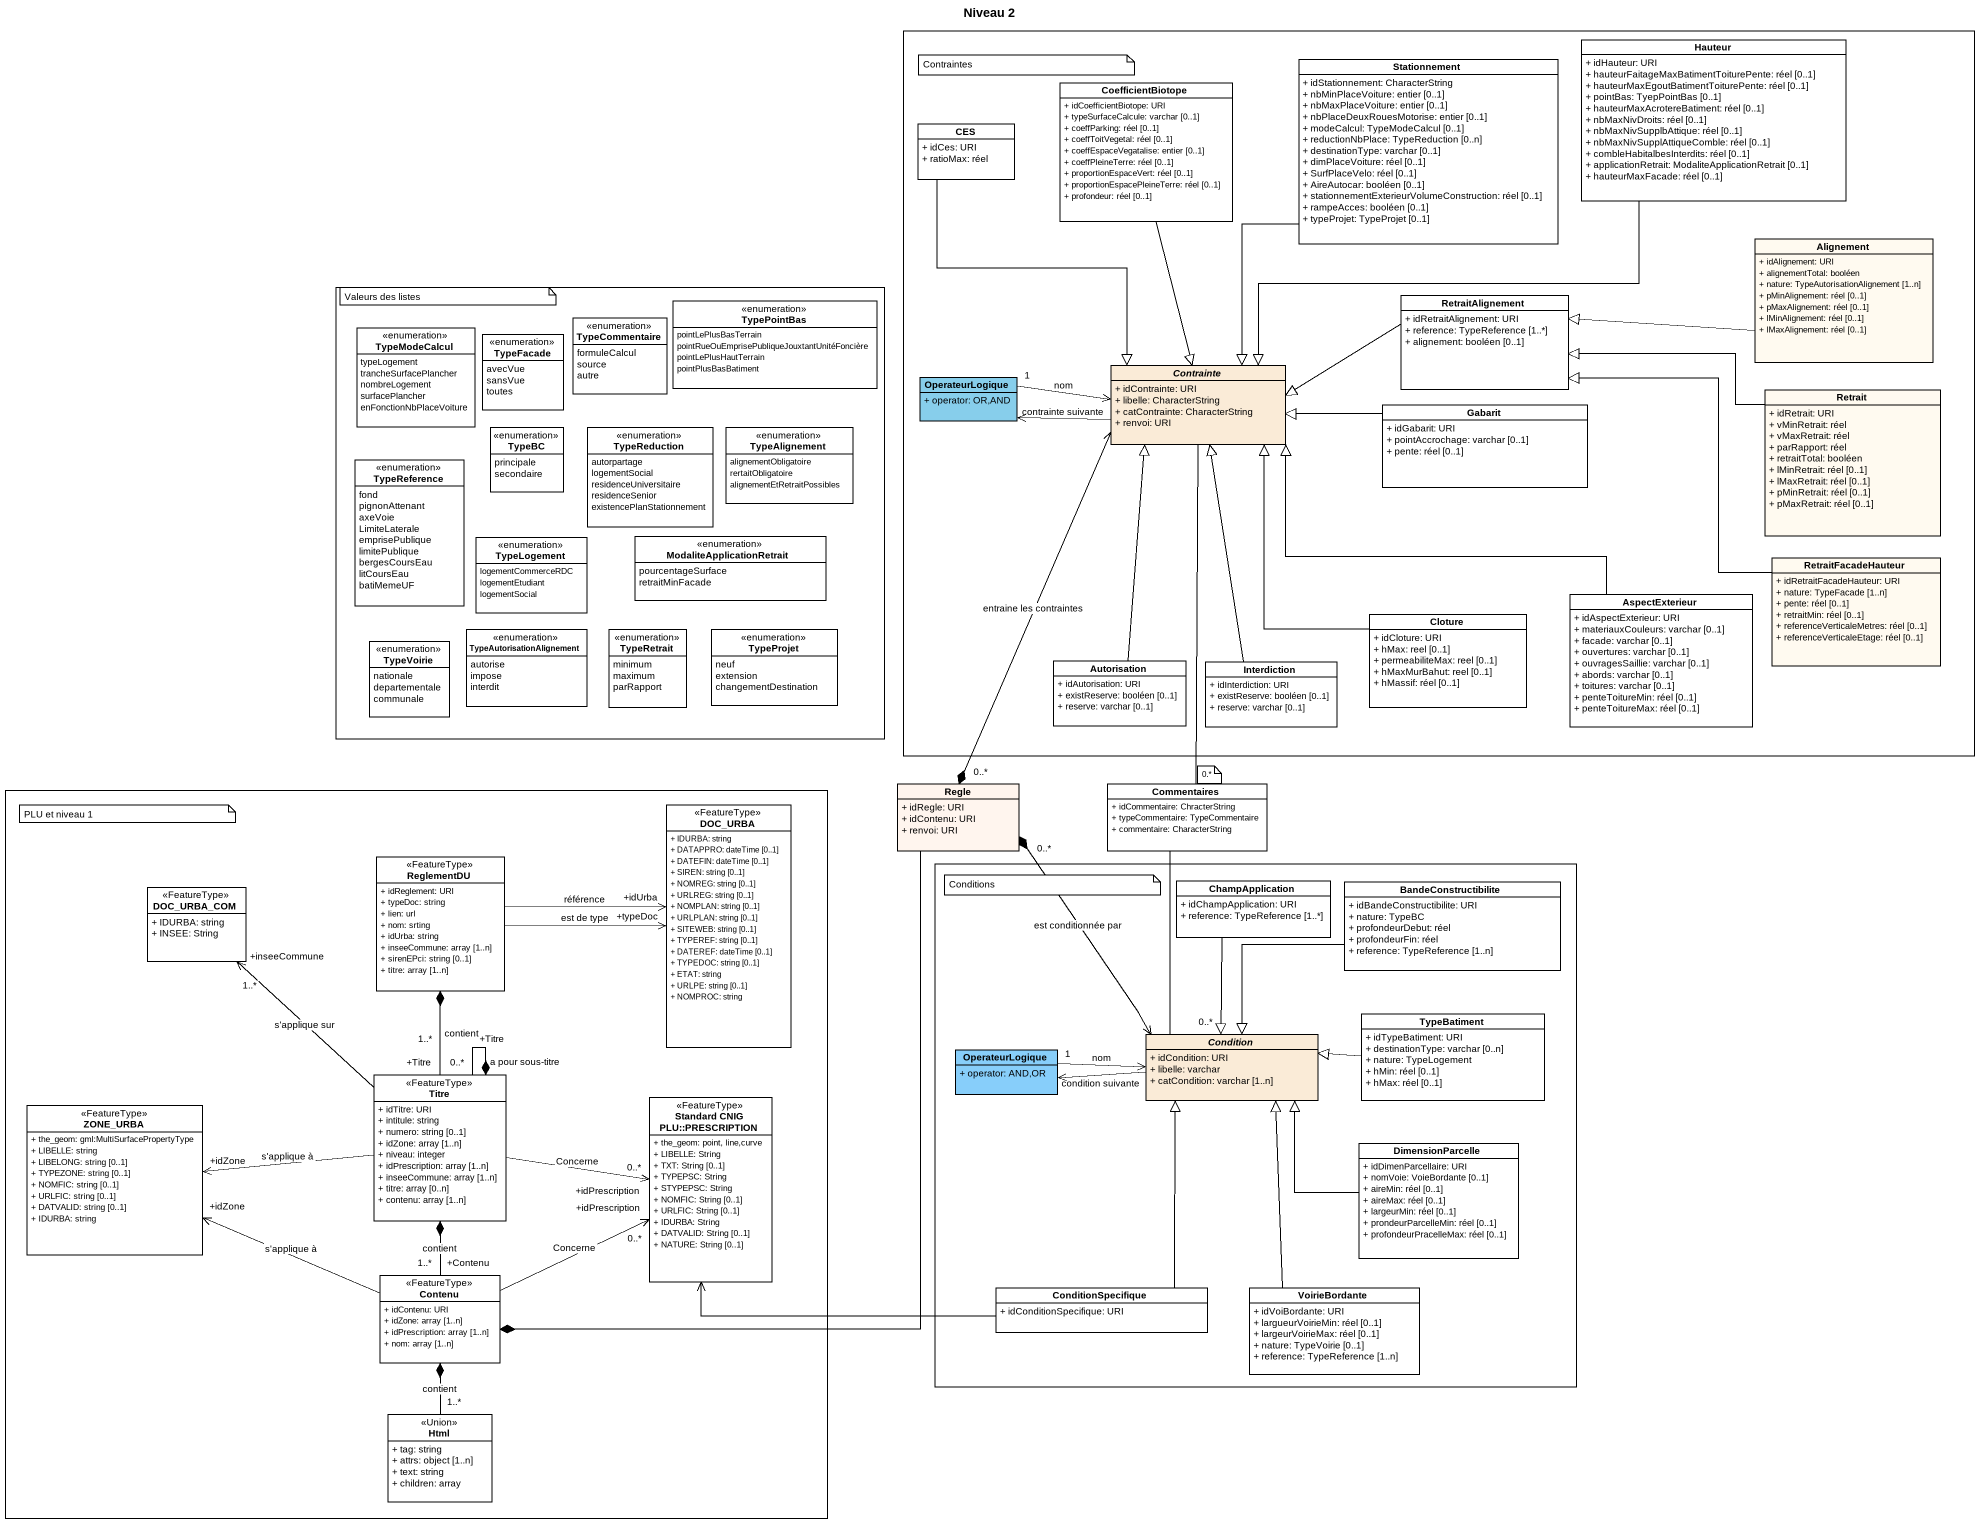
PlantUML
@startuml
title Niveau 2
hide circle
hide empty members
skinparam classAttributeIconSize 0
rectangle " " as rectangle1 {
  class Stationnement {
    + idStationnement: CharacterString
    + nbMinPlaceVoiture: entier [0..1]
    + nbMaxPlaceVoiture: entier [0..1]
    + nbPlaceDeuxRouesMotorise: entier [0..1]
    + modeCalcul: TypeModeCalcul [0..1]
    + reductionNbPlace: TypeReduction [0..n]
    + destinationType: varchar [0..1]
    + dimPlaceVoiture: réel [0..1]
    + SurfPlaceVelo: réel [0..1]
    + AireAutocar: booléen [0..1]
    + stationnementExterieurVolumeConstruction: réel [0..1]
    + rampeAcces: booléen [0..1]
    + typeProjet: TypeProjet [0..1]
  }
  class Hauteur {
    + idHauteur: URI
    + hauteurFaitageMaxBatimentToiturePente: réel [0..1]
    + hauteurMaxEgoutBatimentToiturePente: réel [0..1]
    + pointBas: TyepPointBas [0..1]
    + hauteurMaxAcrotereBatiment: réel [0..1]
    + nbMaxNivDroits: réel [0..1]
    + nbMaxNivSupplbAttique: réel [0..1]
    + nbMaxNivSupplAttiqueComble: réel [0..1]
    + combleHabitalbesInterdits: réel [0..1]
    + applicationRetrait: ModaliteApplicationRetrait [0..1]
    + hauteurMaxFacade: réel [0..1]
  }
  class CoefficientBiotope {
    + idCoefficientBiotope: URI
    + typeSurfaceCalcule: varchar [0..1]
    + coeffParking: réel [0..1]
    + coeffToitVegetal: réel [0..1]
    + coeffEspaceVegatalise: entier [0..1]
    + coeffPleineTerre: réel [0..1]
    + proportionEspaceVert: réel [0..1]
    + proportionEspacePleineTerre: réel [0..1]
    + profondeur: réel [0..1]
  }
  class CES {
    + idCes: URI
    + ratioMax: réel
  }
  class Alignement #FFFAF0 {
    + idAlignement: URI
    + alignementTotal: booléen
    + nature: TypeAutorisationAlignement [1..n]
    + pMinAlignement: réel [0..1]
    + pMaxAlignement: réel [0..1]
    + lMinAlignement: réel [0..1]
    + lMaxAlignement: réel [0..1]
  }
  class RetraitAlignement {
    + idRetraitAlignement: URI
    + reference: TypeReference [1..*]
    + alignement: booléen [0..1]
  }
  class OperateurLogique #87CEEB {
    + operator: OR,AND
  }
  abstract class Contrainte #FAEBD7 {
    + idContrainte: URI
    + libelle: CharacterString
    + catContrainte: CharacterString
    + renvoi: URI
  }
  class Retrait #FFFAF0 {
    + idRetrait: URI
    + vMinRetrait: réel
    + vMaxRetrait: réel
    + parRapport: réel
    + retraitTotal: booléen
    + lMinRetrait: réel [0..1]
    + lMaxRetrait: réel [0..1]
    + pMinRetrait: réel [0..1]
    + pMaxRetrait: réel [0..1]
  }
  class Gabarit {
    + idGabarit: URI
    + pointAccrochage: varchar [0..1]
    + pente: réel [0..1]
  }
  class RetraitFacadeHauteur #FFFAF0 {
    + idRetraitFacadeHauteur: URI
    + nature: TypeFacade [1..n]
    + pente: réel [0..1]
    + retraitMin: réel [0..1]
    + referenceVerticaleMetres: réel [0..1]
    + referenceVerticaleEtage: réel [0..1]
  }
  class AspectExterieur {
    + idAspectExterieur: URI
    + materiauxCouleurs: varchar [0..1]
    + facade: varchar [0..1]
    + ouvertures: varchar [0..1]
    + ouvragesSaillie: varchar [0..1]
    + abords: varchar [0..1]
    + toitures: varchar [0..1]
    + penteToitureMin: réel [0..1]
    + penteToitureMax: réel [0..1]
  }
  class Cloture {
    + idCloture: URI
    + hMax: reel [0..1]
    + permeabiliteMax: reel [0..1]
    + hMaxMurBahut: reel [0..1]
    + hMassif: réel [0..1]
  }
  class Autorisation {
    + idAutorisation: URI
    + existReserve: booléen [0..1]
    + reserve: varchar [0..1]
  }
  class Interdiction {
    + idInterdiction: URI
    + existReserve: booléen [0..1]
    + reserve: varchar [0..1]
  }
}
rectangle " " as rectangle2 {
  enum TypeCommentaire {
    formuleCalcul
    source
    autre
  }
  enum TypePointBas {
    pointLePlusBasTerrain
    pointRueOuEmprisePubliqueJouxtantUnitéFoncière
    pointLePlusHautTerrain
    pointPlusBasBatiment
  }
  enum TypeModeCalcul {
    typeLogement
    trancheSurfacePlancher
    nombreLogement
    surfacePlancher
    enFonctionNbPlaceVoiture
  }
  enum TypeFacade {
    avecVue
    sansVue
    toutes
  }
  enum TypeBC {
    principale
    secondaire
  }
  enum TypeReduction {
    autorpartage
    logementSocial
    residenceUniversitaire
    residenceSenior
    existencePlanStationnement
  }
  enum TypeAlignement {
    alignementObligatoire
    rertaitObligatoire
    alignementEtRetraitPossibles
  }
  enum TypeReference {
    fond
    pignonAttenant
    axeVoie
    LimiteLaterale
    emprisePublique
    limitePublique
    bergesCoursEau
    litCoursEau
    batiMemeUF
  }
  enum TypeLogement {
    logementCommerceRDC
    logementEtudiant
    logementSocial
  }
  enum ModaliteApplicationRetrait {
    pourcentageSurface
    retraitMinFacade
  }
  enum TypeVoirie {
    nationale
    departementale
    communale
  }
  enum TypeAutorisationAlignement {
    autorise
    impose
    interdit
  }
  enum TypeRetrait {
    minimum
    maximum
    parRapport
  }
  enum TypeProjet {
    neuf
    extension
    changementDestination
  }
}
rectangle " " as rectangle3 {
  class DOC_URBA <<FeatureType>> #FFFFFF {
    + IDURBA: string
    + DATAPPRO: dateTime [0..1]
    + DATEFIN: dateTime [0..1]
    + SIREN: string [0..1]
    + NOMREG: string [0..1]
    + URLREG: string [0..1]
    + NOMPLAN: string [0..1]
    + URLPLAN: string [0..1]
    + SITEWEB: string [0..1]
    + TYPEREF: string [0..1]
    + DATEREF: dateTime [0..1]
    + TYPEDOC: string [0..1]
    + ETAT: string
    + URLPE: string [0..1]
    + NOMPROC: string
  }
  class ReglementDU <<FeatureType>> {
    + idReglement: URI
    + typeDoc: string
    + lien: url
    + nom: srting
    + idUrba: string
    + inseeCommune: array [1..n]
    + sirenEPci: string [0..1]
    + titre: array [1..n]
  }
  class DOC_URBA_COM <<FeatureType>> #FFFFFF {
    + IDURBA: string
    + INSEE: String
  }
  class Titre <<FeatureType>> {
    + idTitre: URI
    + intitule: string
    + numero: string [0..1]
    + idZone: array [1..n]
    + niveau: integer
    + idPrescription: array [1..n]
    + inseeCommune: array [1..n]
    + titre: array [0..n]
    + contenu: array [1..n]
  }
  class ZONE_URBA <<FeatureType>> #FFFFFF {
    + the_geom: gml:MultiSurfacePropertyType
    + LIBELLE: string
    + LIBELONG: string [0..1]
    + TYPEZONE: string [0..1]
    + NOMFIC: string [0..1]
    + URLFIC: string [0..1]
    + DATVALID: string [0..1]
    + IDURBA: string
  }
  class "Standard CNIG PLU::PRESCRIPTION" as Standard_CNIG_PLU <<FeatureType>> #FFFFFF {
    + the_geom: point, line,curve
    + LIBELLE: String
    + TXT: String [0..1]
    + TYPEPSC: String
    + STYPEPSC: String
    + NOMFIC: String [0..1]
    + URLFIC: String [0..1]
    + IDURBA: String
    + DATVALID: String [0..1]
    + NATURE: String [0..1]
  }
  class Contenu <<FeatureType>> {
    + idContenu: URI
    + idZone: array [1..n]
    + idPrescription: array [1..n]
    + nom: array [1..n]
  }
  class Html <<Union>> {
    + tag: string
    + attrs: object [1..n]
    + text: string
    + children: array
  }
}
class Regle #FFF5EE {
  + idRegle: URI
  + idContenu: URI
  + renvoi: URI
}
class Commentaires {
  + idCommentaire: ChracterString
  + typeCommentaire: TypeCommentaire
  + commentaire: CharacterString
}
rectangle " " as rectangle4 {
  class ChampApplication {
    + idChampApplication: URI
    + reference: TypeReference [1..*]
  }
  class BandeConstructibilite {
    + idBandeConstructibilite: URI
    + nature: TypeBC
    + profondeurDebut: réel
    + profondeurFin: réel
    + reference: TypeReference [1..n]
  }
  abstract class Condition #FAEBD7 {
    + idCondition: URI
    + libelle: varchar
    + catCondition: varchar [1..n]
  }
  class TypeBatiment {
    + idTypeBatiment: URI
    + destinationType: varchar [0..n]
    + nature: TypeLogement
    + hMin: réel [0..1]
    + hMax: réel [0..1]
  }
  class "OperateurLogique" as OperateurLogique_2 #87CEFA {
    + operator: AND,OR
  }
  class DimensionParcelle {
    + idDimenParcellaire: URI
    + nomVoie: VoieBordante [0..1]
    + aireMin: réel [0..1]
    + aireMax: réel [0..1]
    + largeurMin: réel [0..1]
    + prondeurParcelleMin: réel [0..1]
    + profondeurPracelleMax: réel [0..1]
  }
  class ConditionSpecifique {
    + idConditionSpecifique: URI
  }
  class VoirieBordante {
    + idVoiBordante: URI
    + largueurVoirieMin: réel [0..1]
    + largeurVoirieMax: réel [0..1]
    + nature: TypeVoirie [0..1]
    + reference: TypeReference [1..n]
  }
}
Stationnement --|> Contrainte
Hauteur -left-|> Contrainte
CoefficientBiotope --|> Contrainte
CES --|> Contrainte
Alignement -left-|> RetraitAlignement
RetraitAlignement -left-|> Contrainte
OperateurLogique "1" -right-> Contrainte : nom
Contrainte -left-> OperateurLogique : contrainte suivante
Contrainte <--* "0..*" Regle : entraine les contraintes
Retrait -left-|> RetraitAlignement
Gabarit -left-|> Contrainte
RetraitFacadeHauteur -up-|> RetraitAlignement
AspectExterieur -left-|> Contrainte
Cloture -up-|> Contrainte
Autorisation -up-|> Contrainte
Interdiction -up-|> Contrainte
Regle --* Contenu
Commentaires -up- Contrainte
ReglementDU -right-> "+idUrba" DOC_URBA : référence
ReglementDU -right-> "+typeDoc" DOC_URBA : est de type
ChampApplication --|> "0..*" Condition
BandeConstructibilite --|> Condition
Condition <-up-* "0..*" Regle : est conditionnée par
Condition -up- Commentaires
TypeBatiment -left-|> Condition
Titre "+Titre\n1..*" -up-* ReglementDU : contient
Titre -up-> "+inseeCommune\n1..*" DOC_URBA_COM : s'applique sur
Titre *-- "+Titre\n0..*" Titre : a pour sous-titre
Titre -left-> "+idZone" ZONE_URBA : s'applique à
Titre -right-> "+idPrescription\n0..*" Standard_CNIG_PLU : Concerne
Titre *-- "+Contenu\n1..*" Contenu : contient
OperateurLogique_2 <-right- Condition : condition suivante
OperateurLogique_2 "1" -right-> Condition : nom
DimensionParcelle -up-|> Condition
Contenu -left-> "+idZone" ZONE_URBA : s'applique à
Contenu -right-> "+idPrescription\n0..*" Standard_CNIG_PLU : Concerne
Contenu *-- "1..*" Html : contient
ConditionSpecifique -up-|> Condition
ConditionSpecifique -left-> Standard_CNIG_PLU
VoirieBordante -up-|> Condition
note as N1
  Contraintes
end note
note as N2
  Valeurs des listes
end note
note as N3
  0.*
end note
note as N4
  PLU et niveau 1
end note
note as N5
  Conditions
end note
@enduml
